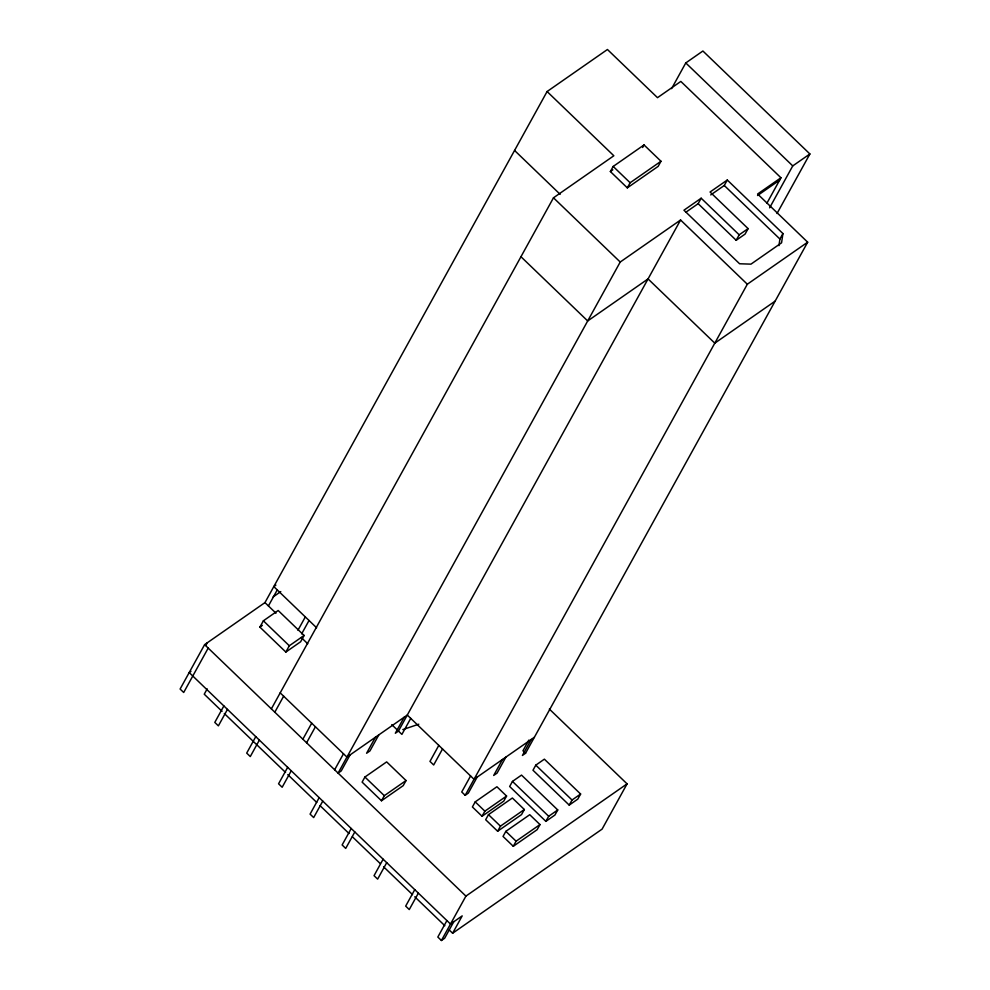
<?xml version="1.0" encoding="UTF-8"?>
<svg xmlns="http://www.w3.org/2000/svg" width="990" height="990" viewBox="0 0 990 990"><rect width="100%" height="100%" fill="white"/><g stroke="black" fill="none" stroke-linecap="round" stroke-linejoin="round"><path stroke-width="1.49" d="M778.944 245.644L779.91 239.036L782.929 233.566L727.291 180.019L710.065 192.011L748.106 228.616L745.074 234.098L736.176 240.285L698.148 203.68L701.168 198.21L739.196 234.816L736.176 240.285M782.929 233.566L781.568 242.822L750.965 264.144L739.58 263.761L683.942 210.214L701.168 198.21M766.953 203.123L780.949 177.767L680.835 81.427L657.496 97.676L607.439 49.5L547.086 91.538L264.961 602.601L204.621 644.639L180.106 689.028L183.695 692.48L208.197 648.091M205.796 645.455L207.256 642.795M207.195 688.867L204.249 694.2L222.069 711.352M268.414 605.929L277.262 589.916M259.9 627.103L263.377 620.804L278.165 610.496L304.103 635.456L300.626 641.768L285.838 652.063L259.9 627.103L262.362 625.383M223.876 705.932L214.793 722.403L218.382 725.856L227.465 709.385M285.838 652.063L289.315 645.765L304.103 635.456M297.953 630.259L305.316 616.918M301.665 633.848L309.029 620.495M255.779 736.647L246.696 753.105L250.284 756.558L259.368 740.099M271.359 708.877L553.484 197.802L613.837 155.764L547.086 91.538M274.812 712.194L283.647 696.18M610.36 171.542L613.181 166.444L644.032 144.948L660.986 161.259L658.164 166.37L627.314 187.853L610.36 171.542L612.835 169.822M302.866 739.196L311.714 723.183M287.669 767.324L278.574 783.795L282.162 787.248L291.258 770.777M306.591 742.772L315.426 726.771M671.591 88.642L685.773 62.939L702.9 51.01L809.894 153.97L777.026 213.494M642.621 147.51L644.032 144.948M627.314 187.853L630.135 182.754L660.986 161.259M319.176 797.643L310.08 814.114L313.669 817.567L322.765 801.096M334.645 769.774L343.481 753.774M470.584 775.962L461.736 791.975L465.189 795.304L747.326 284.229L680.576 220.003L620.223 262.028L338.097 773.103L341.228 770.925L350.064 754.912M375.433 737.241L366.597 753.254L369.951 750.915L378.799 734.902M364.926 777.026L362.117 782.112L381.496 800.762L403.227 785.627L406.036 780.541L386.657 761.892L364.926 777.026L384.306 795.675L381.496 800.762M404.168 717.23L395.332 733.244L398.45 731.066L680.576 220.003M410.739 718.381L401.903 734.394L391.78 724.643M351.227 828.494L342.132 844.953L345.72 848.405L354.816 831.947M710.733 194.919L724.272 185.489L727.291 180.019M438.805 745.383L429.969 761.397L433.682 764.973L442.518 748.96M383.13 859.209L374.047 875.667L377.636 879.12L386.719 862.661M769.614 207.838L792.755 165.899L809.894 153.97M414.773 889.651L405.677 906.11L409.266 909.562L418.362 893.104M477.155 777.113L468.32 793.126L465.189 795.304M475.212 801.875L472.403 806.961L482.056 816.255L503.762 801.133L506.571 796.047L496.918 786.753L475.212 801.875L484.865 811.169L482.056 816.255M502.524 759.441L493.688 775.455L497.054 773.116L505.89 757.102M528.846 740.099L522.955 750.766L525.542 753.266L522.423 755.444L531.259 739.431M488.478 814.646L485.669 819.732L497.636 831.241L521.532 814.597L524.341 809.511L512.375 798.002L488.478 814.646L500.445 826.155L497.636 831.241M525.542 753.266L807.667 242.191L757.61 194.015L780.949 177.767M512.461 781.407L509.652 786.493L545.874 821.354L554.932 815.042L557.741 809.956L521.52 775.096L512.461 781.407L548.683 816.267L545.874 821.354M446.911 920.589L437.828 937.047L441.416 940.5L444.659 938.235L453.754 921.777M535.788 765.146L532.979 770.232L569.213 805.105L577.801 799.116L580.61 794.029L544.376 759.169L535.788 765.146L572.022 800.019L569.213 805.105M441.416 940.5L465.919 896.111L627.078 783.857L549.363 709.063M505.841 831.352L503.031 836.439L513.278 846.302L537.174 829.657L539.983 824.571L529.737 814.708L505.841 831.352L516.087 841.215L513.278 846.302M449.287 930.018L452.628 933.236L462.194 915.886L450.5 924.041L189.201 672.569L190.959 671.331M627.078 783.857L602.093 829.125L452.628 933.236M685.835 212.256L698.148 203.68M757.548 195.513L779.65 180.118M739.196 234.816L748.106 228.616M275.888 585.139L273.809 586.6L316.59 627.771M273.166 596.896L280.776 591.599M747.326 284.229L807.667 242.191M775.145 301.121L714.792 343.159L648.054 278.92L587.701 320.958L520.95 256.719M384.306 795.675L406.036 780.541M534.377 737.253L474.037 779.291L407.286 715.052L346.933 757.09L280.195 692.864M484.865 811.169L506.571 796.047M500.445 826.155L524.341 809.511M548.683 816.267L557.741 809.956M572.022 800.019L580.61 794.029M516.087 841.215L539.983 824.571M402.806 729.593L418.795 724.21M685.773 62.939L792.755 165.899M724.272 185.489L779.91 239.036M613.181 166.444L630.135 182.754M514.565 150.455L560.167 194.349M553.484 197.802L620.223 262.028M264.961 602.601L275.975 613.194M301.269 637.548L307.754 643.785M263.377 620.804L289.315 645.765M204.621 644.639L465.919 896.111M224.297 713.493L285.553 772.448M287.781 774.588L316.738 802.457M320.079 805.674L349.049 833.543M352.39 836.76L380.234 863.552M383.575 866.77L412.533 894.638M414.761 896.791L444.832 925.724"/></g></svg>
